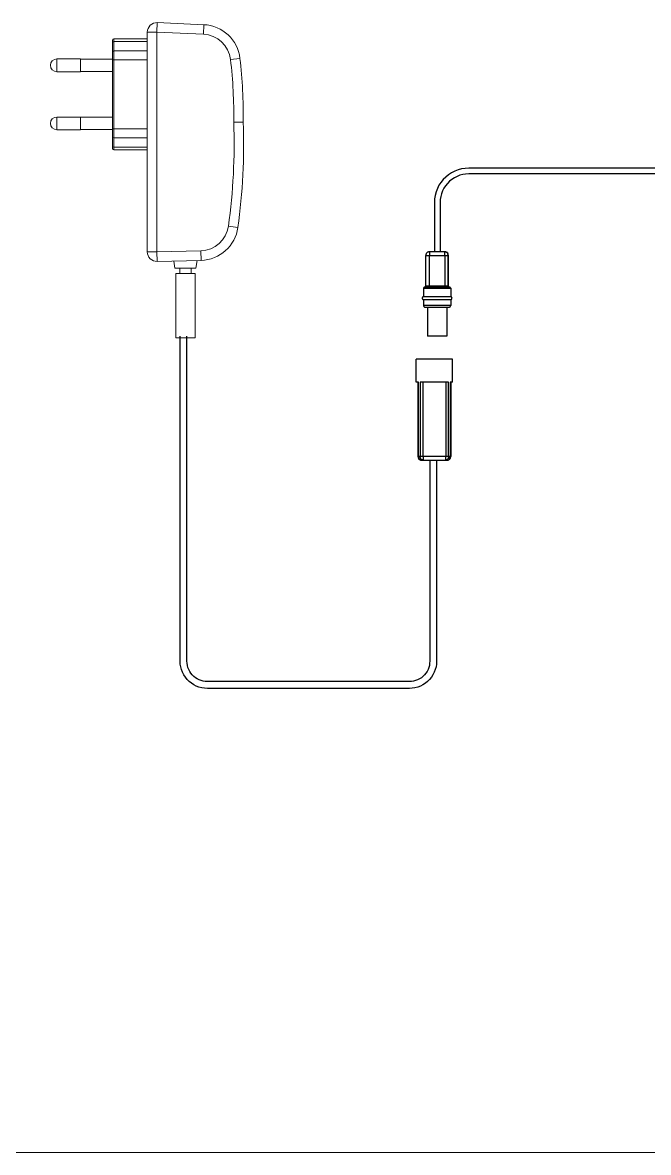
# Model space of a CAD drawing. Header units: millimetres. Extents: x 3 to 295, y 3 to 207.
# Drawn here: x 116 to 181.7, y 2.6 to 121.1 of the extents above; entities that cross this region are included whole.
import ezdxf

# ---------------------------------------------------------------- set-up
doc = ezdxf.new("R2010")
doc.units = ezdxf.units.MM
doc.layers.add('LEVEL0', color=179, linetype='Continuous')

# ---------------------------------------------------------------- blocks, each defined once
blk = doc.blocks.new('SW_BROKEN_VIEW_0')
at = {"color": 0, "linetype": 'Continuous'}
for p, q in [((0.43, 8.37), (0.11, 8.17)), ((0.76, 8.54), (0.43, 8.37)), ((1.12, 8.68), (0.76, 8.54)), ((1.48, 8.78), (1.12, 8.68)), ((1.85, 8.84), (1.48, 8.78)), ((2.23, 8.86), (1.85, 8.84)), ((24.84, 8.86), (2.23, 8.86)), ((-0.68, 7.37), (-0.89, 7.06)), ((-0.45, 7.67), (-0.68, 7.37)), ((-0.18, 7.93), (-0.45, 7.67)), ((0, 7.26), (-0.2, 7.02)), ((0.11, 8.17), (-0.18, 7.93)), ((0.22, 7.49), (0, 7.26)), ((0.46, 7.68), (0.22, 7.49)), ((0.73, 7.85), (0.46, 7.68)), ((1.01, 8), (0.73, 7.85)), ((1.3, 8.11), (1.01, 8)), ((1.6, 8.19), (1.3, 8.11)), ((1.91, 8.24), (1.6, 8.19)), ((2.23, 8.26), (1.91, 8.24)), ((24.84, 8.26), (2.23, 8.26)), ((-1.29, 6), (-1.35, 5.63)), ((-1.2, 6.37), (-1.29, 6)), ((-1.06, 6.72), (-1.2, 6.37)), ((-0.89, 7.06), (-1.06, 6.72)), ((-0.63, 6.18), (-0.71, 5.88)), ((-0.51, 6.48), (-0.63, 6.18)), ((-0.37, 6.76), (-0.51, 6.48)), ((-0.2, 7.02), (-0.37, 6.76)), ((-1.35, 5.63), (-1.37, 5.26)), ((-1.37, 5.26), (-1.37, 0.06)), ((-0.76, 5.57), (-0.77, 5.26)), ((-0.77, 5.26), (-0.77, 0.06)), ((-0.71, 5.88), (-0.76, 5.57)), ((-2.11, 0.02), (-2.14, 0)), ((-2.08, 0.04), (-2.11, 0.02)), ((-2.04, 0.06), (-2.08, 0.04)), ((-2, 0.08), (-2.04, 0.06)), ((-1.97, 0.09), (-2, 0.08)), ((-1.93, 0.09), (-1.97, 0.09)), ((-1.89, 0.09), (-1.93, 0.09)), ((-0.29, 0.09), (-1.89, 0.09)), ((-1.89, 0.09), (-1.89, -0.29)), ((-0.16, 0.05), (-0.29, 0.09)), ((-0.29, 0.09), (-0.13, 0.04)), ((-0.29, -0.29), (-0.29, 0.09)), ((-0.25, 0.09), (-0.29, 0.09)), ((-0.21, 0.09), (-0.25, 0.09)), ((-0.17, 0.08), (-0.21, 0.09)), ((-0.13, 0.06), (-0.17, 0.08)), ((0, 0), (-0.16, 0.05)), ((-0.1, 0.04), (-0.13, 0.06)), ((-0.13, 0.04), (0, 0)), ((-0.06, 0.02), (-0.1, 0.04)), ((-0.03, 0), (-0.06, 0.02)), ((0.04, -0.13), (0, 0)), ((0, 0), (0.05, -0.16)), ((-2.26, -0.21), (-2.27, -0.25)), ((-2.27, -0.25), (-2.27, -0.29)), ((-2.27, -0.29), (-1.89, -0.29)), ((-2.27, -3.53), (-2.27, -0.29)), ((-2.25, -0.17), (-2.26, -0.21)), ((-2.24, -0.13), (-2.25, -0.17)), ((-2.22, -0.1), (-2.24, -0.13)), ((-2.2, -0.06), (-2.22, -0.1)), ((-2.17, -0.03), (-2.2, -0.06)), ((-2.14, 0), (-2.17, -0.03)), ((-1.89, -0.29), (-0.29, -0.29)), ((-1.89, -3.53), (-1.89, -0.29)), ((-0.29, -0.29), (0.09, -0.29)), ((-0.29, -0.29), (-0.29, -3.53)), ((0, -0.03), (-0.03, 0)), ((0.02, -0.06), (0, -0.03)), ((0.04, -0.1), (0.02, -0.06)), ((0.06, -0.13), (0.04, -0.1)), ((0.09, -0.29), (0.04, -0.13)), ((0.05, -0.16), (0.09, -0.29)), ((0.08, -0.17), (0.06, -0.13)), ((0.09, -0.21), (0.08, -0.17)), ((0.09, -0.25), (0.09, -0.21)), ((0.09, -0.29), (0.09, -0.25)), ((0.09, -3.53), (0.09, -0.29)), ((0.09, -0.29), (0.09, -3.53)), ((-1.89, -3.53), (-2.27, -3.53)), ((-2.27, -3.54), (-2.27, -3.53)), ((-2.27, -3.55), (-2.27, -3.54)), ((-2.27, -3.56), (-2.27, -3.55)), ((-1.89, -3.64), (-1.89, -3.53)), ((-0.29, -3.53), (-1.89, -3.53)), ((-0.29, -3.53), (-0.29, -3.64)), ((0.09, -3.53), (-0.29, -3.53)), ((0.09, -3.53), (0.19, -3.64)), ((0.09, -3.53), (0.19, -3.64)), ((-2.64, -4.74), (-2.65, -4.76)), ((-2.63, -4.7), (-2.64, -4.72)), ((-2.64, -4.72), (-2.64, -4.74)), ((-2.62, -4.69), (-2.63, -4.7)), ((-2.61, -4.67), (-2.62, -4.69)), ((-2.6, -4.65), (-2.61, -4.67)), ((-2.59, -4.64), (-2.6, -4.65)), ((-2.57, -4.63), (-2.59, -4.64)), ((-2.55, -4.62), (-2.57, -4.63)), ((-2.53, -4.61), (-2.55, -4.62)), ((-2.52, -4.6), (-2.53, -4.61)), ((-2.51, -3.74), (-2.52, -3.75)), ((-2.52, -3.75), (-2.49, -3.75)), ((-2.52, -3.75), (-2.52, -4.6)), ((-2.52, -4.6), (0.34, -4.6)), ((-2.5, -3.7), (-2.51, -3.71)), ((-2.51, -3.71), (-2.51, -3.72)), ((-2.51, -3.72), (-2.51, -3.73)), ((-2.51, -3.73), (-2.51, -3.74)), ((-2.49, -3.69), (-2.5, -3.7)), ((-2.38, -3.64), (-2.49, -3.75)), ((-2.48, -3.67), (-2.49, -3.68)), ((-2.49, -3.68), (-2.49, -3.69)), ((-2.49, -3.75), (-2.45, -3.75)), ((-2.47, -3.66), (-2.48, -3.67)), ((-2.46, -3.65), (-2.47, -3.66)), ((-2.45, -3.65), (-2.46, -3.65)), ((-2.36, -3.64), (-2.45, -3.75)), ((-2.44, -3.65), (-2.45, -3.65)), ((-2.45, -3.75), (-2.2, -3.75)), ((-2.43, -3.64), (-2.44, -3.65)), ((-2.41, -3.64), (-2.43, -3.64)), ((-2.4, -3.64), (-2.41, -3.64)), ((-2.38, -3.64), (-2.4, -3.64)), ((-2.36, -3.64), (-2.38, -3.64)), ((-2.11, -3.64), (-2.36, -3.64)), ((-2.36, -3.64), (-2.35, -3.64)), ((-2.35, -3.64), (-2.34, -3.63)), ((-2.34, -3.63), (-2.33, -3.63)), ((-2.33, -3.63), (-2.32, -3.62)), ((-2.32, -3.62), (-2.31, -3.61)), ((-2.31, -3.61), (-2.3, -3.6)), ((-2.3, -3.6), (-2.29, -3.59)), ((-2.29, -3.59), (-2.28, -3.58)), ((-2.28, -3.57), (-2.27, -3.56)), ((-2.28, -3.58), (-2.28, -3.57)), ((-2.11, -3.64), (-2.2, -3.75)), ((-2.2, -3.75), (-0.99, -3.75)), ((-0.99, -3.64), (-2.11, -3.64)), ((-0.06, -3.64), (-0.99, -3.64)), ((-0.99, -3.75), (0.03, -3.75)), ((0.19, -3.64), (-0.06, -3.64)), ((0.03, -3.75), (-0.06, -3.64)), ((0.03, -3.75), (0.28, -3.75)), ((0.21, -3.64), (0.19, -3.64)), ((0.19, -3.64), (0.21, -3.64)), ((0.19, -3.64), (0.28, -3.75)), ((0.23, -3.64), (0.21, -3.64)), ((0.21, -3.64), (0.32, -3.75)), ((0.24, -3.64), (0.23, -3.64)), ((0.25, -3.64), (0.24, -3.64)), ((0.26, -3.65), (0.25, -3.64)), ((0.27, -3.65), (0.26, -3.65)), ((0.28, -3.65), (0.27, -3.65)), ((0.29, -3.66), (0.28, -3.65)), ((0.28, -3.75), (0.32, -3.75)), ((0.3, -3.67), (0.29, -3.66)), ((0.31, -3.68), (0.3, -3.67)), ((0.32, -3.69), (0.31, -3.68)), ((0.33, -3.7), (0.32, -3.69)), ((0.32, -3.75), (0.34, -3.75)), ((0.33, -3.71), (0.33, -3.7)), ((0.34, -3.72), (0.33, -3.71)), ((0.34, -3.73), (0.34, -3.72)), ((0.34, -3.74), (0.34, -3.73)), ((0.34, -3.75), (0.34, -3.74)), ((0.34, -3.75), (0.34, -4.6)), ((0.36, -4.61), (0.34, -4.6)), ((0.38, -4.62), (0.36, -4.61)), ((0.4, -4.63), (0.38, -4.62)), ((0.41, -4.64), (0.4, -4.63)), ((0.43, -4.65), (0.41, -4.64)), ((0.44, -4.67), (0.43, -4.65)), ((0.45, -4.69), (0.44, -4.67)), ((0.46, -4.7), (0.45, -4.69)), ((0.47, -4.72), (0.46, -4.7)), ((0.47, -4.74), (0.47, -4.72)), ((0.47, -4.76), (0.47, -4.74)), ((-2.65, -4.76), (-2.65, -4.78)), ((-2.65, -4.78), (-2.65, -4.8)), ((-2.65, -4.8), (-2.64, -4.82)), ((-2.64, -4.82), (-2.64, -4.84)), ((-2.64, -4.84), (-2.63, -4.86)), ((-2.63, -4.86), (-2.62, -4.88)), ((-2.62, -4.88), (-2.61, -4.9)), ((-2.61, -4.9), (-2.6, -4.91)), ((-2.6, -4.91), (-2.59, -4.92)), ((-2.59, -4.92), (-2.57, -4.94)), ((-2.57, -4.94), (-2.55, -4.95)), ((-2.55, -4.95), (-2.53, -4.96)), ((-2.53, -4.96), (-2.52, -4.96)), ((0.34, -4.96), (-2.52, -4.96)), ((-2.52, -4.96), (-2.52, -5.54)), ((-0.99, -5.54), (-2.52, -5.54)), ((-2.52, -5.54), (-2.51, -5.56)), ((-2.51, -5.56), (-2.51, -5.58)), ((-2.51, -5.58), (-2.51, -5.6)), ((-2.51, -5.6), (-2.5, -5.62)), ((-2.5, -5.62), (-2.49, -5.64)), ((-2.49, -5.64), (-2.48, -5.66)), ((-2.48, -5.66), (-2.47, -5.67)), ((-2.47, -5.67), (-2.45, -5.69)), ((-2.45, -5.69), (-2.44, -5.7)), ((-2.44, -5.7), (-2.42, -5.71)), ((-2.42, -5.71), (-2.4, -5.72)), ((-2.4, -5.72), (-2.38, -5.73)), ((-2.38, -5.73), (-2.36, -5.73)), ((-2.36, -5.73), (-2.35, -5.73)), ((-2.35, -5.73), (-2.33, -5.74)), ((-2.33, -5.74), (-1, -5.74)), ((-2.1, -5.74), (-2.1, -8.78)), ((-1, -5.74), (0.15, -5.74)), ((0.34, -5.54), (-0.99, -5.54)), ((-0.08, -5.74), (-0.08, -8.78)), ((0.15, -5.74), (0.17, -5.73)), ((0.17, -5.73), (0.19, -5.73)), ((0.19, -5.73), (0.21, -5.73)), ((0.21, -5.73), (0.23, -5.72)), ((0.23, -5.72), (0.25, -5.71)), ((0.25, -5.71), (0.26, -5.7)), ((0.26, -5.7), (0.28, -5.69)), ((0.28, -5.69), (0.29, -5.67)), ((0.29, -5.67), (0.31, -5.66)), ((0.31, -5.66), (0.32, -5.64)), ((0.32, -5.64), (0.33, -5.62)), ((0.33, -5.6), (0.34, -5.58)), ((0.33, -5.62), (0.33, -5.6)), ((0.34, -4.96), (0.34, -5.54)), ((0.34, -4.96), (0.36, -4.96)), ((0.34, -5.56), (0.34, -5.54)), ((0.34, -5.58), (0.34, -5.56)), ((0.36, -4.96), (0.38, -4.95)), ((0.38, -4.95), (0.4, -4.94)), ((0.4, -4.94), (0.41, -4.92)), ((0.41, -4.92), (0.43, -4.91)), ((0.43, -4.91), (0.44, -4.9)), ((0.44, -4.9), (0.45, -4.88)), ((0.45, -4.88), (0.46, -4.86)), ((0.46, -4.86), (0.47, -4.84)), ((0.48, -4.78), (0.47, -4.76)), ((0.47, -4.8), (0.48, -4.78)), ((0.47, -4.82), (0.47, -4.8)), ((0.47, -4.84), (0.47, -4.82)), ((-28.06, -42.89), (-28.06, -8.78)), ((-27.34, -42.89), (-27.34, -8.78)), ((-0.08, -8.78), (-2.1, -8.78)), ((0.54, -11.2), (-3.27, -11.2)), ((-3.27, -13.6), (-3.27, -11.2)), ((0.54, -13.6), (0.54, -11.2)), ((-3.04, -13.6), (-3.27, -13.6)), ((-3.09, -21.41), (-3.09, -13.6)), ((-3.09, -13.6), (-3.09, -21.41)), ((-3.04, -21.41), (-3.04, -13.6)), ((0.12, -13.6), (-2.86, -13.6)), ((-2.86, -13.6), (-2.86, -21.41)), ((-2.56, -21.41), (-2.56, -13.6)), ((-0.18, -13.6), (-0.18, -21.41)), ((0.12, -21.41), (0.12, -13.6)), ((0.54, -13.6), (0.29, -13.6)), ((0.29, -13.6), (0.29, -21.41)), ((0.34, -13.6), (0.34, -21.41)), ((-3.09, -21.41), (-3.03, -21.57)), ((-3.05, -21.53), (-3.09, -21.41)), ((-3.04, -21.41), (-3.09, -21.41)), ((-3.09, -21.41), (-3.09, -21.45)), ((-3.09, -21.45), (-3.08, -21.49)), ((-3.08, -21.49), (-3.07, -21.53)), ((-3.07, -21.53), (-3.05, -21.56)), ((-2.99, -21.69), (-3.05, -21.53)), ((-3.05, -21.56), (-3.04, -21.6)), ((-3.04, -21.41), (-3, -21.57)), ((-2.86, -21.41), (-3.04, -21.41)), ((-3.04, -21.6), (-3.01, -21.63)), ((-3.03, -21.57), (-2.99, -21.69)), ((-3.01, -21.63), (-2.99, -21.66)), ((-3, -21.57), (-2.96, -21.69)), ((-2.99, -21.66), (-2.96, -21.69)), ((-2.99, -21.69), (-2.83, -21.75)), ((-2.87, -21.74), (-2.99, -21.69)), ((-2.96, -21.69), (-2.82, -21.75)), ((-2.96, -21.69), (-2.93, -21.72)), ((-2.93, -21.72), (-2.9, -21.74)), ((-2.9, -21.74), (-2.86, -21.76)), ((-2.71, -21.79), (-2.87, -21.74)), ((-2.82, -21.53), (-2.86, -21.41)), ((-2.56, -21.41), (-2.86, -21.41)), ((-2.86, -21.76), (-2.82, -21.77)), ((-2.83, -21.75), (-2.71, -21.79)), ((-2.78, -21.69), (-2.82, -21.53)), ((-2.82, -21.75), (-2.71, -21.79)), ((-2.82, -21.77), (-2.79, -21.78)), ((-2.79, -21.78), (-2.75, -21.79)), ((-2.68, -21.73), (-2.78, -21.69)), ((-2.75, -21.79), (-2.71, -21.79)), ((-2.71, -21.79), (-2.56, -21.79)), ((-2.56, -21.79), (-2.68, -21.73)), ((-2.56, -21.41), (-2.56, -21.79)), ((-0.18, -21.41), (-2.56, -21.41)), ((-2.56, -21.79), (-0.18, -21.79)), ((-1.86, -21.79), (-1.86, -42.89)), ((-1.14, -21.79), (-1.14, -42.89)), ((-0.18, -21.79), (-0.18, -21.41)), ((0.12, -21.41), (-0.18, -21.41)), ((-0.08, -21.75), (-0.18, -21.79)), ((-0.18, -21.79), (-0.04, -21.79)), ((0.05, -21.69), (-0.08, -21.75)), ((-0.04, -21.79), (0.1, -21.74)), ((-0.04, -21.79), (0, -21.79)), ((0, -21.79), (0.04, -21.78)), ((0.04, -21.78), (0.08, -21.77)), ((0.08, -21.57), (0.05, -21.69)), ((0.12, -21.41), (0.08, -21.57)), ((0.08, -21.77), (0.12, -21.76)), ((0.1, -21.74), (0.21, -21.69)), ((0.29, -21.41), (0.12, -21.41)), ((0.12, -21.76), (0.15, -21.74)), ((0.15, -21.74), (0.18, -21.72)), ((0.18, -21.72), (0.22, -21.69)), ((0.21, -21.69), (0.26, -21.53)), ((0.22, -21.69), (0.24, -21.66)), ((0.24, -21.66), (0.27, -21.63)), ((0.26, -21.53), (0.29, -21.41)), ((0.27, -21.63), (0.29, -21.6)), ((0.34, -21.41), (0.29, -21.41)), ((0.29, -21.6), (0.31, -21.56)), ((0.31, -21.56), (0.32, -21.53)), ((0.32, -21.53), (0.33, -21.49)), ((0.33, -21.49), (0.34, -21.45)), ((0.34, -21.45), (0.34, -21.41)), ((-28.04, -43.19), (-28.06, -42.89)), ((-27.99, -43.48), (-28.04, -43.19)), ((-27.92, -43.77), (-27.99, -43.48)), ((-27.81, -44.05), (-27.92, -43.77)), ((-27.33, -43.11), (-27.34, -42.89)), ((-27.29, -43.33), (-27.33, -43.11)), ((-27.24, -43.55), (-27.29, -43.33)), ((-27.16, -43.76), (-27.24, -43.55)), ((-27.05, -43.96), (-27.16, -43.76)), ((-2.04, -43.76), (-2.14, -43.96)), ((-1.96, -43.55), (-2.04, -43.76)), ((-1.9, -43.33), (-1.96, -43.55)), ((-1.87, -43.11), (-1.9, -43.33)), ((-1.86, -42.89), (-1.87, -43.11)), ((-1.28, -43.77), (-1.39, -44.05)), ((-1.2, -43.48), (-1.28, -43.77)), ((-1.16, -43.19), (-1.2, -43.48)), ((-1.14, -42.89), (-1.16, -43.19)), ((-27.67, -44.32), (-27.81, -44.05)), ((-27.51, -44.57), (-27.67, -44.32)), ((-27.32, -44.8), (-27.51, -44.57)), ((-27.11, -45.01), (-27.32, -44.8)), ((-26.88, -45.2), (-27.11, -45.01)), ((-26.93, -44.15), (-27.05, -43.96)), ((-26.79, -44.32), (-26.93, -44.15)), ((-26.63, -44.48), (-26.79, -44.32)), ((-26.46, -44.62), (-26.63, -44.48)), ((-26.27, -44.74), (-26.46, -44.62)), ((-26.07, -44.85), (-26.27, -44.74)), ((-25.86, -44.93), (-26.07, -44.85)), ((-25.64, -44.98), (-25.86, -44.93)), ((-25.42, -45.02), (-25.64, -44.98)), ((-25.2, -45.03), (-25.42, -45.02)), ((-4, -45.03), (-25.2, -45.03)), ((-3.78, -45.02), (-4, -45.03)), ((-3.55, -44.98), (-3.78, -45.02)), ((-3.34, -44.93), (-3.55, -44.98)), ((-3.13, -44.85), (-3.34, -44.93)), ((-2.93, -44.74), (-3.13, -44.85)), ((-2.74, -44.62), (-2.93, -44.74)), ((-2.57, -44.48), (-2.74, -44.62)), ((-2.41, -44.32), (-2.57, -44.48)), ((-2.27, -44.15), (-2.41, -44.32)), ((-2.09, -45.01), (-2.32, -45.2)), ((-2.14, -43.96), (-2.27, -44.15)), ((-1.88, -44.8), (-2.09, -45.01)), ((-1.69, -44.57), (-1.88, -44.8)), ((-1.52, -44.32), (-1.69, -44.57)), ((-1.39, -44.05), (-1.52, -44.32)), ((-26.63, -45.36), (-26.88, -45.2)), ((-26.36, -45.5), (-26.63, -45.36)), ((-26.08, -45.61), (-26.36, -45.5)), ((-25.79, -45.68), (-26.08, -45.61)), ((-25.5, -45.73), (-25.79, -45.68)), ((-25.2, -45.75), (-25.5, -45.73)), ((-4, -45.75), (-25.2, -45.75)), ((-3.7, -45.73), (-4, -45.75)), ((-3.41, -45.68), (-3.7, -45.73)), ((-3.12, -45.61), (-3.41, -45.68)), ((-2.84, -45.5), (-3.12, -45.61)), ((-2.57, -45.36), (-2.84, -45.5)), ((-2.32, -45.2), (-2.57, -45.36))]:
    blk.add_line(p, q, dxfattribs=at)

msp = doc.modelspace()

# ---------------------------------------------------------------- linework, layer by layer
at = {"color": 8, "linetype": 'Continuous', "lineweight": 0}
for p, q in [((130.103, 120.149), (130.148, 121.148)), ((129.103, 120.149), (130.103, 120.149)), ((130.103, 120.149), (130.103, 97.081)), ((134.989, 119.931), (130.103, 120.149)), ((134.989, 119.931), (135.034, 120.93)), ((125.603, 119.448), (125.603, 119.155)), ((125.603, 119.155), (125.603, 118.172)), ((129.103, 119.155), (125.603, 119.155)), ((125.603, 118.172), (125.603, 117.229)), ((129.103, 118.172), (125.603, 118.172)), ((119.603, 117.331), (119.603, 115.998)), ((125.603, 117.229), (125.437, 117.229)), ((125.603, 110), (125.603, 117.229)), ((125.603, 117.229), (129.103, 117.229)), ((137.836, 117.279), (138.829, 117.395)), ((119.603, 111.231), (119.603, 109.898)), ((125.603, 110), (125.437, 110)), ((125.603, 110), (125.603, 109.057)), ((129.103, 110), (125.603, 110)), ((125.603, 109.057), (129.103, 109.057)), ((125.603, 109.057), (125.603, 108.074)), ((125.603, 108.074), (129.103, 108.074)), ((125.603, 107.781), (125.603, 108.074)), ((138.61, 99.647), (137.62, 99.784)), ((129.103, 97.081), (130.103, 97.081)), ((130.103, 97.081), (134.722, 97.195)), ((130.128, 96.081), (130.103, 97.081)), ((134.747, 96.195), (134.722, 97.195))]:
    msp.add_line(p, q, dxfattribs=at)
at = {"color": 7, "linetype": 'Continuous', "lineweight": 15}
for p, q in [((130.148, 121.148), (135.034, 120.93)), ((129.103, 97.081), (129.103, 120.149)), ((125.437, 118.054), (125.437, 119.037)), ((129.103, 119.448), (125.603, 119.448)), ((122.103, 117.331), (119.603, 117.331)), ((122.103, 116.664), (122.103, 117.331)), ((125.437, 117.314), (122.103, 117.314)), ((122.103, 115.998), (122.103, 116.664)), ((125.437, 117.229), (125.437, 110)), ((119.603, 115.998), (122.103, 115.998)), ((122.103, 116.014), (125.437, 116.014)), ((122.103, 111.231), (119.603, 111.231)), ((122.103, 110.564), (122.103, 111.231)), ((125.437, 111.214), (122.103, 111.214)), ((122.103, 109.898), (122.103, 110.564)), ((119.603, 109.898), (122.103, 109.898)), ((122.103, 109.914), (125.437, 109.914)), ((125.437, 108.192), (125.437, 109.175)), ((125.603, 107.781), (129.103, 107.781)), ((134.747, 96.195), (130.128, 96.081)), ((131.897, 96.125), (132.008, 95.364)), ((134.198, 95.364), (134.318, 96.184)), ((132.008, 95.364), (133.103, 95.364)), ((132.515, 95.364), (132.515, 94.821)), ((133.103, 95.364), (134.198, 95.364)), ((133.692, 94.821), (133.692, 95.364)), ((132.09, 94.821), (132.09, 88.074)), ((132.09, 94.821), (133.103, 94.821)), ((133.103, 94.821), (134.116, 94.821)), ((134.116, 88.074), (134.116, 94.821)), ((134.116, 88.074), (132.09, 88.074))]:
    msp.add_line(p, q, dxfattribs=at)
for centre, radius, start, end in [((130.103, 120.149), 1, 87.4489, 180), ((134.856, 116.934), 4, 6.6158, 87.4489), ((125.603, 119.281), 0.167, 90, 180), ((119.603, 116.664), 0.667, 90, 270), ((87.277, 111.415), 51.898, 359.20943, 6.6158), ((119.603, 110.564), 0.667, 90, 270), ((75.237, 108.397), 63.975, 352.13865, 2.06254), ((125.603, 107.948), 0.167, 180, 270), ((134.648, 100.194), 4, 271.41706, 352.13865), ((130.103, 97.081), 1, 180, 271.41706)]:
    msp.add_arc(centre, radius, start, end, dxfattribs=at)
at = {"color": 8, "linetype": 'Continuous', "lineweight": 0}
for centre, radius, start, end in [((134.856, 116.934), 3, 6.6158, 87.4489), ((125.582, 119.007), 0.149, 81.95053, 168.57825), ((125.582, 118.024), 0.149, 81.95053, 168.57825), ((87.277, 111.415), 50.898, 359.18143, 6.6158), ((75.237, 108.397), 62.975, 352.13865, 2.08522), ((125.582, 109.204), 0.149, 191.42175, 278.04947), ((125.582, 108.221), 0.149, 191.42175, 278.04947), ((134.648, 100.194), 3, 271.41706, 352.13865)]:
    msp.add_arc(centre, radius, start, end, dxfattribs=at)
at = {"color": 7, "linetype": 'Continuous', "lineweight": 15}
for points, knots in [([(125.437, 119.037), (125.437, 119.073), (125.437, 119.146), (125.437, 119.222), (125.437, 119.272), (125.437, 119.278), (125.437, 119.281)], [0, 0, 0, 0, 0.2500619, 0.4999973, 0.7497987, 1, 1, 1, 1]), ([(125.437, 118.054), (125.437, 117.997), (125.437, 117.883), (125.437, 117.678), (125.437, 117.458), (125.437, 117.305), (125.437, 117.229)], [0, 0, 0, 0, 0.2501437, 0.5000019, 0.7499558, 1, 1, 1, 1]), ([(138.17, 110.688), (138.175, 110.688), (138.249, 110.689), (138.378, 110.691), (138.551, 110.693), (138.701, 110.694), (138.837, 110.696), (138.954, 110.697), (139.048, 110.698), (139.117, 110.699), (139.162, 110.699), (139.167, 110.699), (139.17, 110.699)], [0, 0, 0, 0, 0.0103397, 0.1410595, 0.2469241, 0.3558567, 0.46169, 0.5705904, 0.6764086, 0.7852945, 0.8911128, 1, 1, 1, 1]), ([(125.437, 109.175), (125.437, 109.232), (125.437, 109.346), (125.437, 109.551), (125.437, 109.771), (125.437, 109.924), (125.437, 110)], [0, 0, 0, 0, 0.2500442, 0.4999981, 0.7498563, 1, 1, 1, 1]), ([(125.437, 107.948), (125.437, 107.951), (125.437, 107.957), (125.437, 108.007), (125.437, 108.082), (125.437, 108.155), (125.437, 108.192)], [0, 0, 0, 0, 0.2500619, 0.4999973, 0.7497987, 1, 1, 1, 1])]:
    msp.add_open_spline(points, degree=3, knots=knots, dxfattribs=at)
at = {"layer": 'LEVEL0', "color": 7, "lineweight": 15}
msp.add_line((2.695, 2.563), (295.236, 2.563), dxfattribs=at)

# ---------------------------------------------------------------- block references
at = {"color": 7, "linetype": 'Continuous'}
msp.add_blockref('SW_BROKEN_VIEW_0', (160.607, 97.008), dxfattribs=at)

doc.saveas('drawing.dxf')
